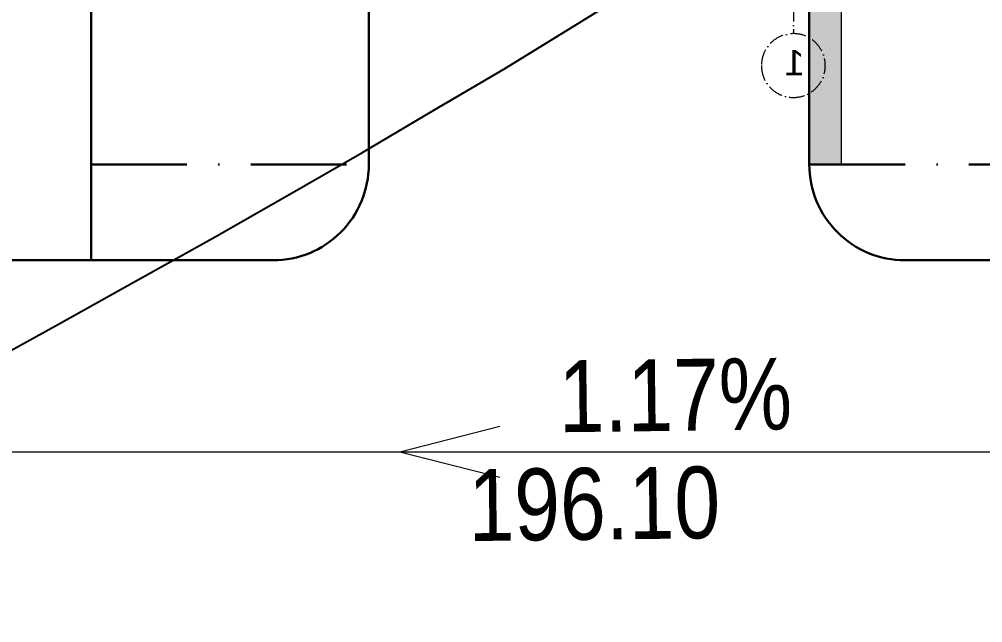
# Model space of a CAD drawing. Header units: millimetres. Extents: x 1353783 to 6492029790, y -7276956 to -512500.
# Drawn here: x 9975088 to 9978106, y -2845237 to -2843347 of the extents above; entities that cross this region are included whole.
import ezdxf

# ---------------------------------------------------------------- set-up
doc = ezdxf.new("R2010")
doc.units = ezdxf.units.MM
for name, pattern in [('482 Границы районов', [5, 3, -1, 0, -1]), ('ACAD_ISO10W100', [18, 12, -3, 0, -3]), ('CONTI', [0]), ('осевая', [50.8, 31.75, -6.35, 6.35, -6.35])]:
    doc.linetypes.add(name, pattern=pattern)
doc.layers.get('0').update_dxf_attribs({"lineweight": 5})
doc.layers.get('Defpoints').update_dxf_attribs({"color": 255})
doc.layers.add('GORIZUNKNOWN', color=32, linetype='CONTI')
doc.layers.add('РЕЛЬЕФ', color=7, linetype='CONTI')
for name, color, linetype, lineweight in [('ГП-Граница учасика ИЖС', 3, 'Continuous', 5), ('ГП-Тратуар', 3, 'Continuous', 5), ('оси', 231, 'осевая', 9)]:
    doc.layers.add(name, color=color, linetype=linetype, lineweight=lineweight)
doc.styles.add('GOST Common', font='', dxfattribs={"height": 3})
doc.styles.get("Standard").update_dxf_attribs({"font": 'Arial Narrow.ttf'})
doc.styles.get('GOST Common').set_extended_font_data('GOST Common')

# ---------------------------------------------------------------- blocks, each defined once
blk = doc.blocks.new('амвамвам')
at = {"lineweight": 30, "ltscale": 100, "true_color": 0x939598}
h = blk.add_hatch(color=252, dxfattribs=at)
h.dxf.hatch_style = 1
h.paths.add_polyline_path([(9832780, -3620392), (9832780, -3620892), (9837130, -3620892), (9837130, -3620392)], flags=17)
h.paths.add_polyline_path([(9829980, -3620392), (9829980, -3620892), (9818530, -3620892), (9818530, -3605992), (9844030, -3605992), (9844530, -3605992), (9844530, -3623392), (9844030, -3623392), (9844030, -3606492), (9819030, -3606492), (9819030, -3620392)])
at = {"color": 251, "lineweight": 15, "ltscale": 100, "true_color": 0x636466}
blk.add_lwpolyline([(9829980, -3620392), (9829980, -3620892), (9818530, -3620892), (9818530, -3605992), (9844030, -3605992), (9844530, -3605992), (9844530, -3623392), (9844030, -3623392), (9844030, -3606492), (9819030, -3606492), (9819030, -3620392)], close=True, dxfattribs=at)
blk = doc.blocks.new('ТИП-3')
at = {"layer": 'оси', "color": 251, "linetype": 'ACAD_ISO10W100', "lineweight": 13, "ltscale": 20, "true_color": 0x636466}
blk.add_line((10363214, -2868431), (10363214, -2883281), dxfattribs=at)
blk.add_circle((10363214, -2883781), 500, dxfattribs=at)
at = {"layer": 'оси', "color": 251, "linetype": 'ACAD_ISO10W100', "lineweight": 13, "ltscale": 20, "true_color": 0x636466, "insert": (10363194, -2883535), "char_height": 400, "width": 158.4, "attachment_point": 2, "line_spacing_factor": 1.016949, "style": 'GOST Common'}
blk.add_mtext('{\\fArial|b0|i0|c204|p34;1}', dxfattribs=at)
blk = doc.blocks.new('оо')
at = {"layer": 'GORIZUNKNOWN', "color": 9, "true_color": 0xc7c8ca}
blk.add_lwpolyline([(222775.113, -3431780.012), (222776.243, -3431779.812), (222777.403, -3431779.592), (222778.583, -3431779.372), (222779.803, -3431779.142), (222781.063, -3431778.902), (222782.363, -3431778.652), (222783.683, -3431778.402), (222785.023, -3431778.142), (222786.373, -3431777.872), (222787.723, -3431777.602), (222789.053, -3431777.322), (222790.363, -3431777.042), (222791.643, -3431776.752), (222792.883, -3431776.472), (222794.073, -3431776.182), (222795.213, -3431775.892), (222796.303, -3431775.612), (222797.343, -3431775.342), (222798.323, -3431775.082), (222799.243, -3431774.842), (222800.103, -3431774.612), (222800.913, -3431774.412), (222801.653, -3431774.232)], dxfattribs=at)

msp = doc.modelspace()

# ---------------------------------------------------------------- linework, layer by layer
at = {"layer": 'Defpoints', "color": 18, "lineweight": 20}
for q in [(9976592.8, -2844621.6), (9976592.8, -2844781.3), (9977594.6, -2844701.4)]:
    msp.add_line((9976279.8, -2844701.4), q, dxfattribs=at)
at = {"layer": 'Defpoints', "lineweight": 0, "ltscale": 100}
msp.add_lwpolyline([(9958662, -2844701.4), (9997801, -2844701.4)], dxfattribs=at)
at = {"layer": 'ГП-Граница учасика ИЖС', "color": 94, "linetype": '482 Границы районов', "lineweight": 30, "ltscale": 100}
for points in [[(9977562.4, -2843801.7), (9978162.4, -2843801.7), (9978162.4, -2838901.7), (9971962.4, -2838901.7), (9971962.4, -2843801.7), (9974752.4, -2843801.7)], [(9975312.4, -2843801.7), (9976182.4, -2843801.7)]]:
    msp.add_lwpolyline(points, dxfattribs=at)
at = {"layer": 'ГП-Граница учасика ИЖС', "color": 251, "lineweight": 30, "ltscale": 100}
for points in [[(9976182.4, -2843201.6), (9976182.4, -2843801.7, -0.414214), (9975882.4, -2844101.7), (9968042.4, -2844101.7, -0.414214), (9967742.4, -2843801.7), (9967742.4, -2843201.6)], [(9978762.4, -2843201.7), (9978762.4, -2843801.7, -0.414214), (9978462.4, -2844101.7), (9977862.4, -2844101.7, -0.414214), (9977562.4, -2843801.7), (9977562.4, -2843201.7)]]:
    msp.add_lwpolyline(points, format="xyb", dxfattribs=at)
msp.add_lwpolyline([(9975312.4, -2844101.7), (9975312.4, -2843201.6), (9976182.4, -2843201.6)], dxfattribs=at)

# ---------------------------------------------------------------- block references
at = {"color": 1, "lineweight": 30, "xscale": 0.1999999999999998, "yscale": 0.1999999999999998, "zscale": 0.1999999999999998, "rotation": 359.9999889757423}
msp.add_blockref('амвамвам', (8008756.4, -2119122.9), dxfattribs=at)
at = {"layer": 'ГП-Тратуар', "color": 3, "lineweight": 30, "xscale": -0.1999999999999999, "yscale": 0.2, "zscale": 0.2, "rotation": 359.9999889757078}
msp.add_blockref('ТИП-3', (12050155.3, -2266735.9), dxfattribs=at)
at = {"layer": 'РЕЛЬЕФ', "color": 240, "lineweight": 30, "true_color": 0xed1f24, "xscale": 200.0000000000001, "yscale": 200.0000000000001, "zscale": 200.0000000000001, "rotation": 17.80578495452471}
msp.add_blockref('оо', (-242329121, 637008728.1), dxfattribs=at)

# ---------------------------------------------------------------- texts
at = {"layer": 'Defpoints', "color": 18, "lineweight": 20, "insert": (9976496, -2844984.5), "char_height": 225, "width": 1025.425, "attachment_point": 7, "rotation": 0.6876, "line_spacing_factor": 0.9}
msp.add_mtext('{\\C1;    1.17%\\P\\pi329.63659;}196.10', dxfattribs=at)

doc.saveas('drawing.dxf')
